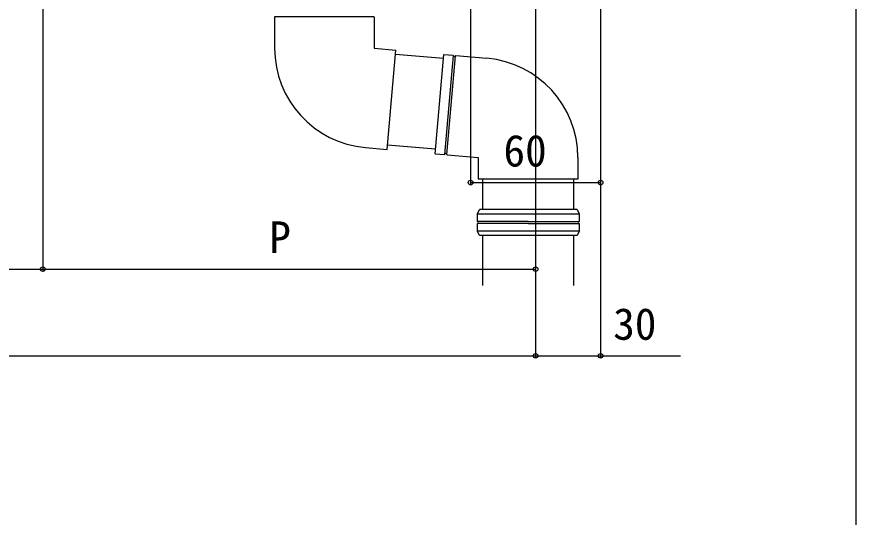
# Model space of a CAD drawing. Units: millimetres, scale not verified. Extents: x -875 to 875, y -1304 to 1296.
# Drawn here: x 487.5 to 875, y -86.2 to 144.8 of the extents above; entities that cross this region are included whole.
import ezdxf
from ezdxf.enums import TextEntityAlignment as Align

# ---------------------------------------------------------------- set-up
doc = ezdxf.new("R2010")
doc.units = ezdxf.units.MM
doc.header["$LTSCALE"] = 8
for name, color, linetype in [('0-4_YKK_12', 2, 'Continuous'), ('0-5_YKK_13', 4, 'Continuous'), ('0-6_YKK_D', 6, 'Continuous'), ('0-7_YKK_ZWAK', 7, 'Continuous')]:
    doc.layers.add(name, color=color, linetype=linetype)
doc.styles.add('ＭＳ ゴシック', font='')
doc.styles.get('ＭＳ ゴシック').set_extended_font_data('MS Gothic')

msp = doc.modelspace()

# ---------------------------------------------------------------- linework, layer by layer
at = {"layer": '0-4_YKK_12'}
msp.add_line((727, 498.542), (727, 20.8), dxfattribs=at)
at = {"layer": '0-5_YKK_13'}
for p, q in [((606.5, 144.629), (606.5, 130.3)), ((652.404, 144.8), (606.596, 144.8)), ((652.5, 144.629), (652.5, 130.3)), ((652.5, 130.3), (662.462, 129.428)), ((684.419, 125.5), (662.288, 127.436)), ((680.576, 81.578), (684.585, 127.403)), ((684.585, 127.403), (688.898, 127.026)), ((685.067, 81.282), (689.06, 126.916)), ((686.064, 81.195), (690.056, 126.828)), ((690.235, 126.909), (704.509, 125.66)), ((680.758, 83.66), (658.627, 85.596)), ((648.491, 84.475), (658.453, 83.603)), ((680.576, 81.578), (684.889, 81.201)), ((686.225, 81.084), (700.5, 79.835)), ((700.5, 79.835), (700.5, 69.835)), ((746.5, 79.835), (746.5, 69.835)), ((702.5, 69.835), (702.5, 55.835)), ((744.5, 69.835), (744.5, 55.835)), ((700.153, 53.835), (701.153, 55.835)), ((746.151, 55.835), (701.153, 55.835)), ((746.151, 55.835), (747.151, 53.835)), ((700.151, 53.835), (723.5, 53.835)), ((700.153, 50.312), (700.153, 53.835)), ((723.5, 53.835), (747.151, 53.835)), ((747.151, 53.835), (747.151, 50.335)), ((723.5, 50.335), (700.153, 50.335)), ((700.153, 45.835), (700.153, 49.359)), ((723.5, 49.335), (700.153, 49.335)), ((723.5, 50.335), (747.151, 50.335)), ((723.5, 49.335), (747.151, 49.335)), ((723.5, 45.835), (700.151, 45.835)), ((701.153, 43.835), (700.153, 45.835)), ((746.151, 43.835), (701.153, 43.835)), ((702.5, 43.835), (702.5, 20.8)), ((747.151, 45.835), (723.5, 45.835)), ((744.5, 43.835), (744.5, 20.8))]:
    msp.add_line(p, q, dxfattribs=at)
for points in [[(658.453, 83.603), (660.457, 106.516), (662.462, 129.428)], [(746.5, 69.835), (723.5, 69.835), (700.5, 69.835)], [(747.151, 49.335), (747.151, 45.835), (746.151, 43.835)]]:
    msp.add_lwpolyline(points, dxfattribs=at)
for centre, radius, start, end in [((606.7, 144.629), 0.2, 106.60155, 180), ((652.3, 144.629), 0.2, 0, 73.39845), ((652.5, 130.3), 46, 180, 265), ((688.881, 126.827), 0.2, 11.60155, 85), ((689.566, 126.968), 0.5, 191.60155, 338.39845), ((690.217, 126.71), 0.2, 85, 158.39845), ((700.5, 79.835), 46, 0, 85), ((685.557, 81.143), 0.5, 11.60155, 158.39845), ((684.906, 81.4), 0.2, 265, 338.39845), ((686.243, 81.283), 0.2, 191.60155, 265), ((700.153, 49.835), 0.5, 270, 90), ((747.153, 49.835), 0.5, 90.04073, 269.95927)]:
    msp.add_arc(centre, radius, start, end, dxfattribs=at)
at = {"layer": '0-6_YKK_D'}
for p, q in [((697, 202.1), (697, 67.3)), ((757, 202.1), (757, 67.3)), ((757, 186.8), (757, -12.7)), ((499.5, 178.8), (499.5, 27.3)), ((499.5, 178.8), (499.5, 27.3)), ((727, 112.05), (727, -12.7)), ((727, 111.05), (727, 27.3)), ((727, 102.05), (727, -12.7)), ((697, 68.3), (757, 68.3)), ((272, 28.3), (499.5, 28.3)), ((499.5, 28.3), (727, 28.3)), ((-638, -11.7), (727, -11.7))]:
    msp.add_line(p, q, dxfattribs=at)
msp.add_lwpolyline([(727, -11.7), (757, -11.7), (793.891, -11.7)], dxfattribs=at)
for centre in [(697, 68.3), (757, 68.3), (499.5, 28.3), (499.5, 28.3), (727, 28.3), (727, -11.7), (727, -11.7), (757, -11.7)]:
    msp.add_circle(centre, 1.075, dxfattribs=at)
at = {"layer": '0-7_YKK_ZWAK'}
msp.add_lwpolyline([(-875, -1304.2), (875, -1304.2), (875, 1245.8)], dxfattribs=at)

# ---------------------------------------------------------------- texts
at = {"layer": '0-6_YKK_D', "style": 'ＭＳ ゴシック'}
for s, p in [('60', (712.17, 71.3)), ('P', (604.045, 31.3)), ('30', (762.823, -8.7))]:
    msp.add_text(s, height=14.66, dxfattribs=at).set_placement(p, align=Align.BOTTOM_LEFT)

doc.saveas('drawing.dxf')
